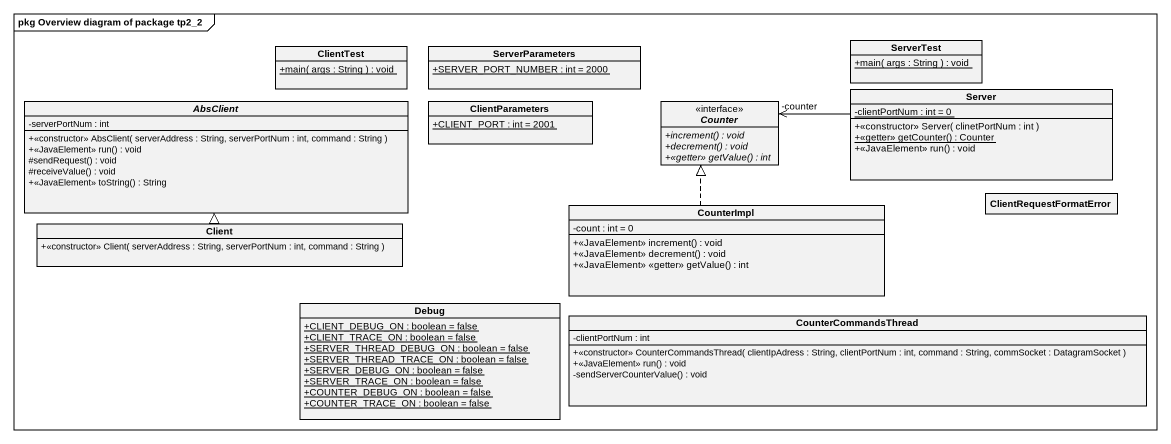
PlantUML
@startuml
mainframe pkg Overview diagram of package tp2_2
hide circle
hide empty members
skinparam classAttributeIconSize 0
class ClientTest {
  {static} +main( args : String ) : void
}
class ServerParameters {
  {static} +SERVER_PORT_NUMBER : int = 2000
}
class ServerTest {
  {static} +main( args : String ) : void
}
abstract class AbsClient {
  -serverPortNum : int
  +<<constructor>> AbsClient( serverAddress : String, serverPortNum : int, command : String )
  +<<JavaElement>> run() : void
  #sendRequest() : void
  #receiveValue() : void
  +<<JavaElement>> toString() : String
}
class ClientParameters {
  {static} +CLIENT_PORT : int = 2001
}
interface Counter {
  {abstract} +increment() : void
  {abstract} +decrement() : void
  {abstract} +<<getter>> getValue() : int
}
class Server {
  {static} -clientPortNum : int = 0
  +<<constructor>> Server( clinetPortNum : int )
  {static} +<<getter>> getCounter() : Counter
  +<<JavaElement>> run() : void
}
class Client {
  +<<constructor>> Client( serverAddress : String, serverPortNum : int, command : String )
}
class CounterImpl {
  -count : int = 0
  +<<JavaElement>> increment() : void
  +<<JavaElement>> decrement() : void
  +<<JavaElement>> <<getter>> getValue() : int
}
class ClientRequestFormatError
class Debug {
  {static} +CLIENT_DEBUG_ON : boolean = false
  {static} +CLIENT_TRACE_ON : boolean = false
  {static} +SERVER_THREAD_DEBUG_ON : boolean = false
  {static} +SERVER_THREAD_TRACE_ON : boolean = false
  {static} +SERVER_DEBUG_ON : boolean = false
  {static} +SERVER_TRACE_ON : boolean = false
  {static} +COUNTER_DEBUG_ON : boolean = false
  {static} +COUNTER_TRACE_ON : boolean = false
}
class CounterCommandsThread {
  -clientPortNum : int
  +<<constructor>> CounterCommandsThread( clientIpAdress : String, clientPortNum : int, command : String, commSocket : DatagramSocket )
  +<<JavaElement>> run() : void
  -sendServerCounterValue() : void
}
Counter "-counter" <-right- Server
Client -up-|> AbsClient
CounterImpl .up.|> Counter
@enduml
